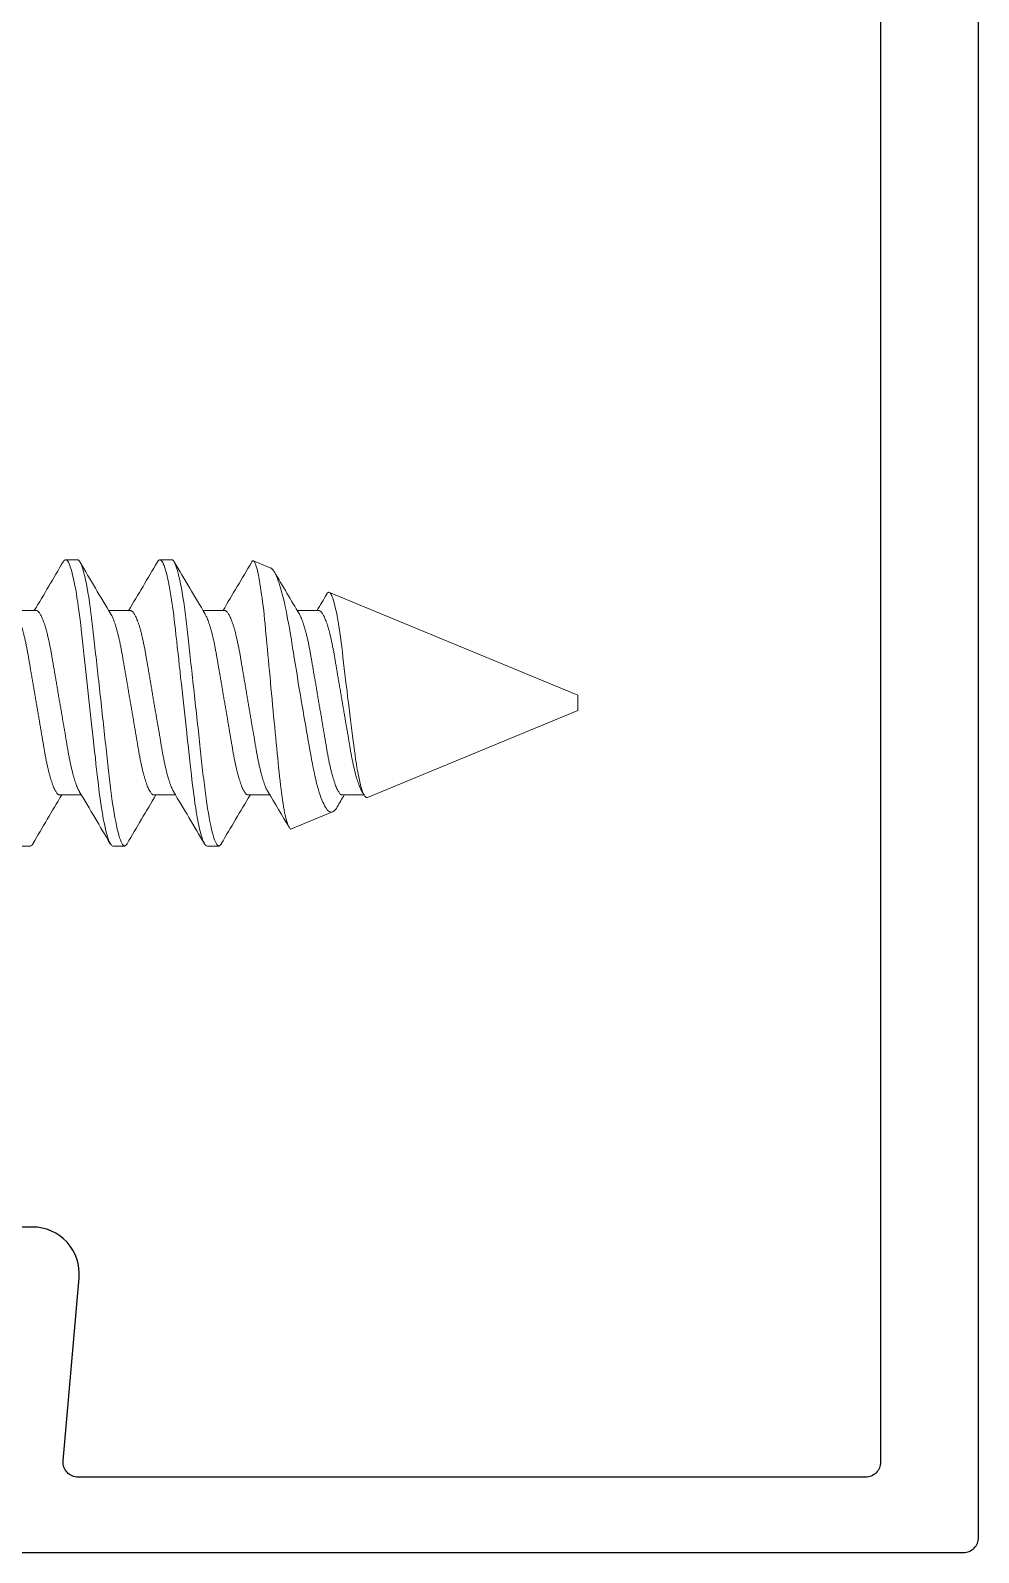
# Model space of a CAD drawing. Extents: x -7 to 79, y -106 to 76.
# Drawn here: x -3.359 to -2.73, y 53.282 to 54.292 of the extents above; entities that cross this region are included whole.
import ezdxf

# ---------------------------------------------------------------- set-up
doc = ezdxf.new("R2010")
doc.units = 0
doc.header["$MEASUREMENT"] = 0
doc.layers.get('0').update_dxf_attribs({"linetype": 'CONTINUOUS'})
doc.layers.add('Ballons', color=7, linetype='CONTINUOUS')
doc.layers.add('FRAME', color=1, linetype='CONTINUOUS')

# ---------------------------------------------------------------- blocks, each defined once
blk = doc.blocks.new('no 10 1 in')
at = {"color": 7, "linetype": 'Continuous', "lineweight": 15}
for p, q in [((55.8705, 25.672), (55.8626, 25.672)), ((55.933, 25.672), (55.9251, 25.672)), ((55.9987, 25.6665), (55.9872, 25.6712)), ((56.2025, 25.582), (56.0376, 25.6503)), ((55.8431, 25.6382), (55.8288, 25.6382)), ((55.9056, 25.6382), (55.8913, 25.6382)), ((55.9681, 25.6382), (55.9538, 25.6382)), ((56.0306, 25.6382), (56.0163, 25.6382)), ((56.2025, 25.577), (56.2025, 25.582)), ((56.0628, 25.5142), (56.2025, 25.572)), ((56.2025, 25.572), (56.2025, 25.577)), ((55.8587, 25.5159), (55.8731, 25.5159)), ((55.9212, 25.5159), (55.9356, 25.5159)), ((55.9837, 25.5159), (55.9981, 25.5159)), ((56.0462, 25.5159), (56.0606, 25.5159)), ((56.0124, 25.4933), (56.0397, 25.5046)), ((55.8314, 25.482), (55.8392, 25.482)), ((55.8939, 25.482), (55.9017, 25.482)), ((55.9564, 25.482), (55.9642, 25.482))]:
    blk.add_line(p, q, dxfattribs=at)
at = {"color": 7, "linetype": 'Continuous', "lineweight": 15, "flags": 128}
for points in [[(55.861, 25.6705), (55.8611, 25.6707), (55.8615, 25.6713), (55.8619, 25.6717), (55.8623, 25.672), (55.8626, 25.672), (55.8631, 25.6719), (55.8635, 25.6716), (55.864, 25.6711), (55.8645, 25.6703), (55.8649, 25.6693), (55.8654, 25.6681), (55.8659, 25.6666), (55.8664, 25.665), (55.867, 25.6631), (55.8674, 25.6612), (55.8679, 25.6592), (55.8683, 25.657), (55.8688, 25.6547), (55.8693, 25.6522), (55.8697, 25.6495), (55.8701, 25.6468), (55.8706, 25.6439), (55.871, 25.6411), (55.8714, 25.6382), (55.8718, 25.6352), (55.8722, 25.6321), (55.8726, 25.6289), (55.8729, 25.6258), (55.8733, 25.6219), (55.8738, 25.618), (55.8742, 25.6139), (55.8747, 25.6096), (55.8751, 25.6058), (55.8755, 25.6018), (55.876, 25.5978), (55.8764, 25.5937), (55.8769, 25.5896), (55.8773, 25.5854), (55.8778, 25.5812), (55.8783, 25.577), (55.8787, 25.5731), (55.8791, 25.5691), (55.8796, 25.5651), (55.88, 25.5612), (55.8804, 25.5573), (55.8808, 25.5535), (55.8813, 25.549), (55.8818, 25.5447), (55.8823, 25.5405), (55.8827, 25.5363), (55.8831, 25.5328), (55.8835, 25.5293), (55.8839, 25.526), (55.8843, 25.5227), (55.8847, 25.5194), (55.8851, 25.5162), (55.8855, 25.5132), (55.8859, 25.5102), (55.8864, 25.5074), (55.8868, 25.5048), (55.8872, 25.5023), (55.8876, 25.4999), (55.8881, 25.4977), (55.8885, 25.4955), (55.889, 25.4932), (55.8895, 25.4911), (55.8901, 25.4892), (55.8906, 25.4875), (55.891, 25.4862), (55.8914, 25.4851), (55.8919, 25.4842), (55.8923, 25.4834), (55.8927, 25.4828), (55.8931, 25.4824), (55.8935, 25.4821), (55.8939, 25.482), (55.8939, 25.482)], [(55.9235, 25.6705), (55.9236, 25.6707), (55.924, 25.6713), (55.9244, 25.6717), (55.9248, 25.672), (55.9251, 25.672), (55.9256, 25.6719), (55.926, 25.6716), (55.9265, 25.6711), (55.927, 25.6703), (55.9274, 25.6693), (55.9279, 25.6681), (55.9284, 25.6666), (55.9289, 25.665), (55.9295, 25.6631), (55.9299, 25.6612), (55.9304, 25.6592), (55.9308, 25.657), (55.9313, 25.6547), (55.9318, 25.6522), (55.9322, 25.6495), (55.9326, 25.6468), (55.9331, 25.6439), (55.9335, 25.6411), (55.9339, 25.6382), (55.9343, 25.6352), (55.9347, 25.6321), (55.9351, 25.6289), (55.9354, 25.6258), (55.9358, 25.6219), (55.9363, 25.618), (55.9367, 25.6139), (55.9372, 25.6096), (55.9376, 25.6058), (55.938, 25.6018), (55.9385, 25.5978), (55.9389, 25.5937), (55.9394, 25.5896), (55.9398, 25.5854), (55.9403, 25.5812), (55.9408, 25.577), (55.9412, 25.5731), (55.9416, 25.5691), (55.9421, 25.5651), (55.9425, 25.5612), (55.9429, 25.5573), (55.9433, 25.5535), (55.9438, 25.549), (55.9443, 25.5447), (55.9448, 25.5405), (55.9452, 25.5363), (55.9456, 25.5328), (55.946, 25.5293), (55.9464, 25.526), (55.9468, 25.5227), (55.9472, 25.5194), (55.9476, 25.5162), (55.948, 25.5132), (55.9484, 25.5102), (55.9489, 25.5074), (55.9493, 25.5048), (55.9497, 25.5023), (55.9501, 25.4999), (55.9506, 25.4977), (55.951, 25.4955), (55.9515, 25.4932), (55.952, 25.4911), (55.9526, 25.4892), (55.9531, 25.4875), (55.9535, 25.4862), (55.9539, 25.4851), (55.9544, 25.4842), (55.9548, 25.4834), (55.9552, 25.4828), (55.9556, 25.4824), (55.956, 25.4821), (55.9564, 25.482), (55.9564, 25.482)], [(56.0124, 25.4933), (56.0121, 25.4932), (56.0118, 25.4933), (56.0114, 25.4936), (56.0111, 25.494), (56.0108, 25.4945), (56.0104, 25.4952), (56.0101, 25.4961), (56.0097, 25.4971), (56.0093, 25.4983), (56.009, 25.4995), (56.0086, 25.5009), (56.0083, 25.5025), (56.0079, 25.5042), (56.0076, 25.5061), (56.0072, 25.5081), (56.0069, 25.5102), (56.0065, 25.5124), (56.0062, 25.5147), (56.0059, 25.5171), (56.0055, 25.5197), (56.0052, 25.5224), (56.0049, 25.5252), (56.0045, 25.5281), (56.0042, 25.5311), (56.0039, 25.5341), (56.0036, 25.5372), (56.0033, 25.5403), (56.003, 25.5435), (56.0027, 25.5469), (56.0023, 25.5503), (56.002, 25.5538), (56.0017, 25.5573), (56.0013, 25.5609), (56.001, 25.5645), (56.0006, 25.5681), (56.0003, 25.5718), (55.9999, 25.5756), (55.9996, 25.5794), (55.9992, 25.5832), (55.9988, 25.587), (55.9985, 25.5907), (55.9982, 25.5943), (55.9978, 25.598), (55.9975, 25.6016), (55.9971, 25.6053), (55.9968, 25.6089), (55.9965, 25.6126), (55.9961, 25.6161), (55.9958, 25.6195), (55.9955, 25.6227), (55.9952, 25.626), (55.9949, 25.6292), (55.9946, 25.6323), (55.9943, 25.6354), (55.994, 25.6383), (55.9936, 25.6412), (55.9933, 25.644), (55.9929, 25.6466), (55.9926, 25.6492), (55.9922, 25.6516), (55.9919, 25.6539), (55.9915, 25.6561), (55.9912, 25.6582), (55.9908, 25.6602), (55.9905, 25.6619), (55.9901, 25.6635), (55.9898, 25.665), (55.9894, 25.6663), (55.9891, 25.6675), (55.9888, 25.6686), (55.9884, 25.6694), (55.9881, 25.6701), (55.9878, 25.6707), (55.9875, 25.671), (55.9872, 25.6712), (55.9869, 25.6713), (55.9865, 25.6712), (55.9862, 25.6709), (55.9859, 25.6704), (55.9858, 25.6703)], [(55.9987, 25.6664), (55.9991, 25.6663), (55.9996, 25.6658), (56.0001, 25.6652), (56.0007, 25.6645), (56.0013, 25.6635), (56.0018, 25.6624), (56.0025, 25.661), (56.0031, 25.6595), (56.0036, 25.658), (56.0042, 25.6564), (56.0048, 25.6546), (56.0053, 25.6527), (56.0059, 25.6506), (56.0065, 25.6484), (56.0071, 25.646), (56.0077, 25.6436), (56.0082, 25.641), (56.0088, 25.6384), (56.0094, 25.6357), (56.0099, 25.6328), (56.0105, 25.6298), (56.0111, 25.6267), (56.0116, 25.6235), (56.0122, 25.6202), (56.0127, 25.617), (56.0132, 25.6136), (56.0137, 25.6102), (56.0143, 25.6068), (56.0149, 25.6032), (56.0155, 25.5996), (56.0161, 25.5959), (56.0167, 25.5921), (56.0172, 25.5888), (56.0178, 25.5854), (56.0184, 25.582), (56.0189, 25.5786), (56.0195, 25.5751), (56.0201, 25.5717), (56.0207, 25.5682), (56.0213, 25.5648), (56.0219, 25.5615), (56.0224, 25.5582), (56.023, 25.555), (56.0236, 25.5518), (56.0241, 25.5486), (56.0247, 25.5455), (56.0253, 25.5424), (56.0258, 25.5394), (56.0263, 25.5366), (56.0269, 25.5338), (56.0274, 25.5312), (56.028, 25.5286), (56.0285, 25.5261), (56.0291, 25.5237), (56.0297, 25.5214), (56.0303, 25.5192), (56.0309, 25.5174), (56.0315, 25.5157), (56.032, 25.5141), (56.0326, 25.5126), (56.0332, 25.5112), (56.0338, 25.5099), (56.0344, 25.5087), (56.035, 25.5077), (56.0356, 25.5068), (56.0362, 25.5061), (56.0368, 25.5054), (56.0374, 25.505), (56.038, 25.5047), (56.0386, 25.5045), (56.0392, 25.5045), (56.0397, 25.5046)], [(56.0628, 25.5142), (56.0624, 25.5141), (56.062, 25.5143), (56.0615, 25.5146), (56.061, 25.5151), (56.0606, 25.5159), (56.0601, 25.5169), (56.0596, 25.518), (56.0592, 25.5194), (56.0587, 25.5209), (56.0582, 25.5226), (56.0577, 25.5246), (56.0573, 25.5267), (56.0568, 25.5289), (56.0564, 25.5312), (56.0559, 25.5338), (56.0555, 25.5365), (56.055, 25.5394), (56.0546, 25.5424), (56.0542, 25.5454), (56.0538, 25.5486), (56.0534, 25.5518), (56.053, 25.5552), (56.0525, 25.5586), (56.0521, 25.5622), (56.0516, 25.5658), (56.0511, 25.5695), (56.0507, 25.5733), (56.0502, 25.5771), (56.0497, 25.581), (56.0493, 25.5849), (56.0488, 25.5887), (56.0483, 25.5924), (56.0479, 25.5961), (56.0474, 25.5999), (56.047, 25.6036), (56.0466, 25.6073), (56.0462, 25.6107), (56.0458, 25.6141), (56.0454, 25.6173), (56.0449, 25.6206), (56.0445, 25.6237), (56.044, 25.6266), (56.0436, 25.6295), (56.0431, 25.6322), (56.0427, 25.6347), (56.0422, 25.6372), (56.0417, 25.6394), (56.0412, 25.6415), (56.0408, 25.6433), (56.0403, 25.6449), (56.0399, 25.6464), (56.0395, 25.6473), (56.0392, 25.6482), (56.0388, 25.6489), (56.0385, 25.6494), (56.0381, 25.65), (56.0377, 25.6503), (56.0373, 25.6504), (56.0369, 25.6503), (56.0364, 25.65), (56.036, 25.6494), (56.0358, 25.6491)]]:
    blk.add_lwpolyline(points, dxfattribs=at)
at = {"color": 7, "linetype": 'Continuous', "lineweight": 15}
for centre, radius, start, end in [((52.2572, 27.78), 4.1757, 329.142, 329.6577), ((59.3573, 27.7102), 4.0382, 210.3377, 210.91), ((52.3193, 27.7802), 4.1762, 329.142, 329.6576), ((59.4218, 27.7114), 4.0404, 210.338, 210.9099), ((52.3935, 27.7733), 4.1627, 329.1417, 329.6546), ((59.0527, 27.4548), 3.5383, 210.4084, 210.9357), ((53.5644, 27.1137), 2.8728, 329.0951, 329.348), ((59.4507, 23.3705), 4.1828, 149.1425, 149.6573), ((52.4068, 23.4437), 4.0384, 30.3377, 30.91), ((59.5083, 23.3734), 4.1771, 149.1421, 149.6576), ((52.4703, 23.4443), 4.0372, 30.3377, 30.9102), ((59.5677, 23.3752), 4.1735, 149.1419, 149.6579), ((53.1898, 23.8351), 3.2729, 30.4626, 30.9486), ((57.8315, 24.4465), 2.08, 149.0604, 149.3158), ((54.2837, 24.452), 2.071, 30.9034, 30.9876), ((56.0357, 25.5114), 0.00787, 301.1474, 333.9597)]:
    blk.add_arc(centre, radius, start, end, dxfattribs=at)
for points, knots in [([(55.8705, 25.672), (55.8716, 25.672), (55.8729, 25.6697), (55.8756, 25.6601), (55.8771, 25.6528), (55.8791, 25.6395), (55.8797, 25.6347), (55.8809, 25.6246), (55.8814, 25.6194), (55.8833, 25.6025), (55.8847, 25.5898), (55.8875, 25.5643), (55.8889, 25.5516), (55.8907, 25.5347), (55.8913, 25.5295), (55.8925, 25.5194), (55.8931, 25.5146), (55.8951, 25.5013), (55.8965, 25.494), (55.8993, 25.4844), (55.9006, 25.482), (55.9017, 25.482)], [0, 0, 0, 0, 0.125, 0.125, 0.25, 0.25, 0.3125, 0.3125, 0.375, 0.375, 0.5, 0.5, 0.625, 0.625, 0.6875, 0.6875, 0.75, 0.75, 0.875, 0.875, 1, 1, 1, 1]), ([(55.933, 25.672), (55.9341, 25.672), (55.9354, 25.6697), (55.9381, 25.6601), (55.9396, 25.6528), (55.9416, 25.6395), (55.9422, 25.6347), (55.9434, 25.6246), (55.9439, 25.6194), (55.9458, 25.6025), (55.9472, 25.5898), (55.95, 25.5643), (55.9514, 25.5516), (55.9532, 25.5347), (55.9538, 25.5295), (55.955, 25.5194), (55.9556, 25.5146), (55.9576, 25.5013), (55.959, 25.494), (55.9618, 25.4844), (55.9631, 25.482), (55.9642, 25.482)], [0, 0, 0, 0, 0.125, 0.125, 0.25, 0.25, 0.3125, 0.3125, 0.375, 0.375, 0.5, 0.5, 0.625, 0.625, 0.6875, 0.6875, 0.75, 0.75, 0.875, 0.875, 1, 1, 1, 1]), ([(55.8302, 25.6358), (55.8303, 25.6356), (55.8307, 25.635), (55.8312, 25.6338), (55.8318, 25.6324), (55.8324, 25.6308), (55.833, 25.629), (55.8336, 25.627), (55.8342, 25.6249), (55.8348, 25.6226), (55.8354, 25.6202), (55.836, 25.6177), (55.8365, 25.6151), (55.837, 25.6125), (55.8375, 25.6098), (55.838, 25.607), (55.8385, 25.6041), (55.839, 25.6011), (55.8395, 25.598), (55.8401, 25.5947), (55.8407, 25.5913), (55.8413, 25.5878), (55.8419, 25.5842), (55.8425, 25.5806), (55.8431, 25.5771), (55.8437, 25.5736), (55.8443, 25.5702), (55.8449, 25.5668), (55.8454, 25.5634), (55.846, 25.5602), (55.8465, 25.557), (55.8471, 25.5538), (55.8476, 25.5508), (55.8481, 25.5478), (55.8486, 25.5448), (55.8491, 25.542), (55.8496, 25.5392), (55.8502, 25.5365), (55.8508, 25.534), (55.8513, 25.5316), (55.8519, 25.5294), (55.8525, 25.5273), (55.8531, 25.5254), (55.8537, 25.5236), (55.8542, 25.522), (55.8548, 25.5206), (55.8554, 25.5194), (55.856, 25.5183), (55.8566, 25.5174), (55.8571, 25.5167), (55.8577, 25.5162), (55.8582, 25.5159), (55.8586, 25.5159), (55.8587, 25.5159)], [0, 0, 0, 0, 0.016551, 0.036076, 0.055684, 0.076279, 0.09689, 0.117481, 0.138014, 0.158452, 0.178759, 0.19799, 0.217041, 0.235888, 0.254503, 0.272882, 0.291368, 0.310096, 0.329043, 0.349099, 0.369335, 0.389718, 0.410212, 0.430781, 0.451388, 0.471059, 0.490697, 0.51027, 0.529746, 0.549094, 0.568285, 0.58729, 0.606083, 0.625518, 0.644756, 0.664216, 0.683932, 0.703876, 0.724018, 0.743399, 0.7629, 0.782492, 0.802141, 0.821815, 0.841481, 0.861106, 0.880659, 0.90103, 0.921251, 0.941289, 0.961112, 0.980691, 1, 1, 1, 1]), ([(55.8431, 25.6382), (55.8433, 25.6382), (55.8436, 25.6382), (55.8441, 25.6379), (55.8446, 25.6375), (55.8452, 25.6368), (55.8457, 25.636), (55.8463, 25.635), (55.8468, 25.6338), (55.8474, 25.6324), (55.848, 25.6308), (55.8487, 25.629), (55.8493, 25.627), (55.8499, 25.6249), (55.8505, 25.6226), (55.851, 25.6202), (55.8516, 25.6177), (55.8521, 25.6151), (55.8527, 25.6125), (55.8532, 25.6098), (55.8536, 25.607), (55.8541, 25.6041), (55.8546, 25.6011), (55.8552, 25.598), (55.8557, 25.5947), (55.8563, 25.5913), (55.8569, 25.5878), (55.8575, 25.5842), (55.8581, 25.5806), (55.8587, 25.5771), (55.8593, 25.5736), (55.8599, 25.5702), (55.8605, 25.5668), (55.861, 25.5634), (55.8616, 25.5602), (55.8622, 25.557), (55.8627, 25.5538), (55.8632, 25.5508), (55.8637, 25.5478), (55.8642, 25.5448), (55.8647, 25.542), (55.8653, 25.5392), (55.8658, 25.5365), (55.8664, 25.534), (55.867, 25.5316), (55.8675, 25.5294), (55.8681, 25.5273), (55.8687, 25.5254), (55.8693, 25.5236), (55.8699, 25.522), (55.8705, 25.5206), (55.871, 25.5194), (55.8714, 25.5186), (55.8717, 25.5183), (55.8717, 25.5182)], [0, 0, 0, 0, 0.018425, 0.037098, 0.055995, 0.075092, 0.094361, 0.113774, 0.1333, 0.152908, 0.173502, 0.194114, 0.214705, 0.235238, 0.255675, 0.275982, 0.295213, 0.314265, 0.333111, 0.351727, 0.370105, 0.388591, 0.407319, 0.426267, 0.446322, 0.466559, 0.486941, 0.507436, 0.528005, 0.548612, 0.568283, 0.587921, 0.607494, 0.62697, 0.646317, 0.665508, 0.684513, 0.703307, 0.722741, 0.74198, 0.761439, 0.781155, 0.801099, 0.821241, 0.840622, 0.860124, 0.879715, 0.899364, 0.919038, 0.938704, 0.95833, 0.977882, 0.998253, 1, 1, 1, 1]), ([(55.8927, 25.6358), (55.8928, 25.6356), (55.8932, 25.635), (55.8937, 25.6338), (55.8943, 25.6324), (55.8949, 25.6308), (55.8955, 25.629), (55.8961, 25.627), (55.8967, 25.6249), (55.8973, 25.6226), (55.8979, 25.6202), (55.8985, 25.6177), (55.899, 25.6151), (55.8995, 25.6125), (55.9, 25.6098), (55.9005, 25.607), (55.901, 25.6041), (55.9015, 25.6011), (55.902, 25.598), (55.9026, 25.5947), (55.9032, 25.5913), (55.9038, 25.5878), (55.9044, 25.5842), (55.905, 25.5806), (55.9056, 25.5771), (55.9062, 25.5736), (55.9068, 25.5702), (55.9074, 25.5668), (55.9079, 25.5634), (55.9085, 25.5602), (55.909, 25.557), (55.9096, 25.5538), (55.9101, 25.5508), (55.9106, 25.5478), (55.9111, 25.5448), (55.9116, 25.542), (55.9121, 25.5392), (55.9127, 25.5365), (55.9133, 25.534), (55.9138, 25.5316), (55.9144, 25.5294), (55.915, 25.5273), (55.9156, 25.5254), (55.9162, 25.5236), (55.9167, 25.522), (55.9173, 25.5206), (55.9179, 25.5194), (55.9185, 25.5183), (55.9191, 25.5174), (55.9196, 25.5167), (55.9202, 25.5162), (55.9207, 25.5159), (55.9211, 25.5159), (55.9212, 25.5159)], [0, 0, 0, 0, 0.016551, 0.036076, 0.055684, 0.076279, 0.09689, 0.117481, 0.138014, 0.158452, 0.178759, 0.19799, 0.217041, 0.235888, 0.254503, 0.272881, 0.291368, 0.310096, 0.329043, 0.349099, 0.369335, 0.389718, 0.410212, 0.430781, 0.451388, 0.471059, 0.490697, 0.51027, 0.529746, 0.549094, 0.568285, 0.58729, 0.606083, 0.625518, 0.644756, 0.664216, 0.683932, 0.703876, 0.724018, 0.743399, 0.7629, 0.782492, 0.802141, 0.821815, 0.841481, 0.861106, 0.880659, 0.90103, 0.921251, 0.941289, 0.961112, 0.980691, 1, 1, 1, 1]), ([(55.9056, 25.6382), (55.9058, 25.6382), (55.9061, 25.6382), (55.9066, 25.6379), (55.9071, 25.6375), (55.9077, 25.6368), (55.9082, 25.636), (55.9088, 25.635), (55.9093, 25.6338), (55.9099, 25.6324), (55.9105, 25.6308), (55.9112, 25.629), (55.9118, 25.627), (55.9124, 25.6249), (55.913, 25.6226), (55.9135, 25.6202), (55.9141, 25.6177), (55.9146, 25.6151), (55.9152, 25.6125), (55.9157, 25.6098), (55.9161, 25.607), (55.9166, 25.6041), (55.9171, 25.6011), (55.9177, 25.598), (55.9182, 25.5947), (55.9188, 25.5913), (55.9194, 25.5878), (55.92, 25.5842), (55.9206, 25.5806), (55.9212, 25.5771), (55.9218, 25.5736), (55.9224, 25.5702), (55.923, 25.5668), (55.9235, 25.5634), (55.9241, 25.5602), (55.9247, 25.557), (55.9252, 25.5538), (55.9257, 25.5508), (55.9262, 25.5478), (55.9267, 25.5448), (55.9272, 25.542), (55.9278, 25.5392), (55.9283, 25.5365), (55.9289, 25.534), (55.9295, 25.5316), (55.93, 25.5294), (55.9306, 25.5273), (55.9312, 25.5254), (55.9318, 25.5236), (55.9324, 25.522), (55.933, 25.5206), (55.9335, 25.5194), (55.9339, 25.5186), (55.9342, 25.5183), (55.9342, 25.5182)], [0, 0, 0, 0, 0.018425, 0.037098, 0.055995, 0.075092, 0.094361, 0.113774, 0.1333, 0.152908, 0.173502, 0.194114, 0.214705, 0.235238, 0.255675, 0.275982, 0.295213, 0.314265, 0.333111, 0.351727, 0.370105, 0.388591, 0.407319, 0.426267, 0.446322, 0.466559, 0.486941, 0.507436, 0.528005, 0.548612, 0.568283, 0.587921, 0.607494, 0.626969, 0.646317, 0.665508, 0.684513, 0.703307, 0.722741, 0.74198, 0.761439, 0.781155, 0.801099, 0.821241, 0.840622, 0.860124, 0.879715, 0.899364, 0.919038, 0.938704, 0.95833, 0.977882, 0.998253, 1, 1, 1, 1]), ([(55.9552, 25.6358), (55.9553, 25.6356), (55.9557, 25.635), (55.9562, 25.6338), (55.9568, 25.6324), (55.9574, 25.6308), (55.958, 25.629), (55.9586, 25.627), (55.9592, 25.6249), (55.9598, 25.6226), (55.9604, 25.6202), (55.961, 25.6177), (55.9615, 25.6151), (55.962, 25.6125), (55.9625, 25.6098), (55.963, 25.607), (55.9635, 25.6041), (55.964, 25.6011), (55.9645, 25.598), (55.9651, 25.5947), (55.9657, 25.5913), (55.9663, 25.5878), (55.9669, 25.5842), (55.9675, 25.5806), (55.9681, 25.5771), (55.9687, 25.5736), (55.9693, 25.5702), (55.9699, 25.5668), (55.9704, 25.5634), (55.971, 25.5602), (55.9715, 25.557), (55.9721, 25.5538), (55.9726, 25.5508), (55.9731, 25.5478), (55.9736, 25.5448), (55.9741, 25.542), (55.9746, 25.5392), (55.9752, 25.5365), (55.9758, 25.534), (55.9763, 25.5316), (55.9769, 25.5294), (55.9775, 25.5273), (55.9781, 25.5254), (55.9787, 25.5236), (55.9792, 25.522), (55.9798, 25.5206), (55.9804, 25.5194), (55.981, 25.5183), (55.9816, 25.5174), (55.9821, 25.5167), (55.9827, 25.5162), (55.9832, 25.5159), (55.9836, 25.5159), (55.9837, 25.5159)], [0, 0, 0, 0, 0.016551, 0.036076, 0.055684, 0.076279, 0.09689, 0.117481, 0.138014, 0.158452, 0.178759, 0.19799, 0.217041, 0.235888, 0.254503, 0.272882, 0.291368, 0.310096, 0.329043, 0.349099, 0.369335, 0.389718, 0.410212, 0.430781, 0.451388, 0.471059, 0.490697, 0.51027, 0.529746, 0.549094, 0.568285, 0.58729, 0.606083, 0.625518, 0.644756, 0.664216, 0.683932, 0.703876, 0.724018, 0.743399, 0.7629, 0.782492, 0.802141, 0.821815, 0.841481, 0.861106, 0.880659, 0.90103, 0.921251, 0.941289, 0.961112, 0.980691, 1, 1, 1, 1]), ([(55.9681, 25.6382), (55.9683, 25.6382), (55.9686, 25.6382), (55.9691, 25.6379), (55.9696, 25.6375), (55.9702, 25.6368), (55.9707, 25.636), (55.9713, 25.635), (55.9718, 25.6338), (55.9724, 25.6324), (55.973, 25.6308), (55.9737, 25.629), (55.9743, 25.627), (55.9749, 25.6249), (55.9755, 25.6226), (55.976, 25.6202), (55.9766, 25.6177), (55.9771, 25.6151), (55.9777, 25.6125), (55.9782, 25.6098), (55.9786, 25.607), (55.9791, 25.6041), (55.9796, 25.6011), (55.9802, 25.598), (55.9807, 25.5947), (55.9813, 25.5913), (55.9819, 25.5878), (55.9825, 25.5842), (55.9831, 25.5806), (55.9837, 25.5771), (55.9843, 25.5736), (55.9849, 25.5702), (55.9855, 25.5668), (55.986, 25.5634), (55.9866, 25.5602), (55.9872, 25.557), (55.9877, 25.5538), (55.9882, 25.5508), (55.9887, 25.5478), (55.9892, 25.5448), (55.9897, 25.542), (55.9903, 25.5392), (55.9908, 25.5365), (55.9914, 25.534), (55.992, 25.5316), (55.9925, 25.5294), (55.9931, 25.5273), (55.9937, 25.5254), (55.9943, 25.5236), (55.9949, 25.522), (55.9955, 25.5206), (55.996, 25.5194), (55.9964, 25.5186), (55.9967, 25.5183), (55.9967, 25.5182)], [0, 0, 0, 0, 0.018425, 0.037098, 0.055995, 0.075092, 0.094361, 0.113774, 0.1333, 0.152908, 0.173502, 0.194114, 0.214705, 0.235237, 0.255675, 0.275982, 0.295213, 0.314265, 0.333111, 0.351727, 0.370105, 0.388591, 0.407319, 0.426267, 0.446323, 0.466559, 0.486941, 0.507436, 0.528005, 0.548612, 0.568283, 0.587921, 0.607494, 0.626969, 0.646317, 0.665508, 0.684513, 0.703307, 0.722741, 0.74198, 0.761439, 0.781155, 0.801099, 0.821241, 0.840622, 0.860124, 0.879715, 0.899364, 0.919038, 0.938704, 0.95833, 0.977882, 0.998253, 1, 1, 1, 1]), ([(56.0177, 25.6358), (56.0178, 25.6356), (56.0182, 25.635), (56.0187, 25.6338), (56.0193, 25.6324), (56.0199, 25.6308), (56.0205, 25.629), (56.0211, 25.627), (56.0217, 25.6249), (56.0223, 25.6226), (56.0229, 25.6202), (56.0235, 25.6177), (56.024, 25.6151), (56.0245, 25.6125), (56.025, 25.6098), (56.0255, 25.607), (56.026, 25.6041), (56.0265, 25.6011), (56.027, 25.598), (56.0276, 25.5947), (56.0282, 25.5913), (56.0288, 25.5878), (56.0294, 25.5842), (56.03, 25.5806), (56.0306, 25.5771), (56.0312, 25.5736), (56.0318, 25.5702), (56.0324, 25.5668), (56.0329, 25.5634), (56.0335, 25.5602), (56.034, 25.557), (56.0346, 25.5538), (56.0351, 25.5508), (56.0356, 25.5478), (56.0361, 25.5448), (56.0366, 25.542), (56.0371, 25.5392), (56.0377, 25.5365), (56.0383, 25.534), (56.0388, 25.5316), (56.0394, 25.5294), (56.04, 25.5273), (56.0406, 25.5254), (56.0412, 25.5236), (56.0417, 25.522), (56.0423, 25.5206), (56.0429, 25.5194), (56.0435, 25.5183), (56.0441, 25.5174), (56.0446, 25.5167), (56.0452, 25.5162), (56.0457, 25.5159), (56.0461, 25.5159), (56.0462, 25.5159)], [0, 0, 0, 0, 0.016551, 0.036076, 0.055684, 0.076279, 0.09689, 0.117481, 0.138014, 0.158452, 0.178759, 0.19799, 0.217041, 0.235888, 0.254503, 0.272882, 0.291368, 0.310096, 0.329043, 0.349099, 0.369335, 0.389718, 0.410212, 0.430781, 0.451388, 0.471059, 0.490697, 0.51027, 0.529746, 0.549094, 0.568285, 0.58729, 0.606083, 0.625518, 0.644756, 0.664216, 0.683932, 0.703876, 0.724018, 0.743399, 0.7629, 0.782492, 0.802141, 0.821815, 0.841481, 0.861106, 0.880659, 0.90103, 0.921251, 0.941289, 0.961112, 0.980691, 1, 1, 1, 1]), ([(56.0306, 25.6382), (56.0308, 25.6382), (56.0311, 25.6382), (56.0316, 25.6379), (56.0321, 25.6375), (56.0327, 25.6368), (56.0332, 25.636), (56.0338, 25.635), (56.0343, 25.6338), (56.0349, 25.6324), (56.0355, 25.6308), (56.0362, 25.629), (56.0368, 25.627), (56.0374, 25.6249), (56.038, 25.6226), (56.0385, 25.6202), (56.0391, 25.6177), (56.0396, 25.6151), (56.0402, 25.6125), (56.0407, 25.6098), (56.0411, 25.607), (56.0416, 25.6041), (56.0421, 25.6011), (56.0427, 25.598), (56.0432, 25.5947), (56.0438, 25.5913), (56.0444, 25.5878), (56.045, 25.5842), (56.0456, 25.5806), (56.0462, 25.5771), (56.0468, 25.5736), (56.0474, 25.5702), (56.048, 25.5668), (56.0485, 25.5634), (56.0491, 25.5602), (56.0497, 25.557), (56.0502, 25.5538), (56.0507, 25.5508), (56.0512, 25.5478), (56.0517, 25.5448), (56.0522, 25.542), (56.0528, 25.5392), (56.0533, 25.5365), (56.0539, 25.534), (56.0545, 25.5316), (56.055, 25.5294), (56.0556, 25.5273), (56.0562, 25.5254), (56.0568, 25.5236), (56.0574, 25.522), (56.058, 25.5206), (56.0585, 25.5194), (56.0589, 25.5186), (56.0592, 25.5183), (56.0592, 25.5182)], [0, 0, 0, 0, 0.018425, 0.037098, 0.055995, 0.075092, 0.094361, 0.113774, 0.1333, 0.152908, 0.173502, 0.194114, 0.214705, 0.235238, 0.255676, 0.275983, 0.295213, 0.314265, 0.333111, 0.351727, 0.370105, 0.388591, 0.40732, 0.426267, 0.446323, 0.466559, 0.486942, 0.507436, 0.528005, 0.548612, 0.568283, 0.587921, 0.607494, 0.62697, 0.646318, 0.665508, 0.684514, 0.703307, 0.722742, 0.74198, 0.76144, 0.781155, 0.8011, 0.821242, 0.840623, 0.860124, 0.879716, 0.899365, 0.919039, 0.938705, 0.95833, 0.977883, 0.998254, 1, 1, 1, 1]), ([(55.8392, 25.482), (55.8393, 25.4821), (55.8396, 25.4821), (55.8401, 25.4824), (55.8405, 25.4829), (55.8408, 25.4834), (55.8409, 25.4835)], [0, 0, 0, 0, 0.2676562, 0.538485, 0.8122221, 1, 1, 1, 1]), ([(55.9017, 25.482), (55.9018, 25.4821), (55.9021, 25.4821), (55.9026, 25.4824), (55.903, 25.4829), (55.9033, 25.4834), (55.9034, 25.4835)], [0, 0, 0, 0, 0.267657, 0.538485, 0.812223, 1, 1, 1, 1]), ([(55.9642, 25.482), (55.9643, 25.4821), (55.9646, 25.4821), (55.9651, 25.4824), (55.9655, 25.4829), (55.9658, 25.4834), (55.9659, 25.4835)], [0, 0, 0, 0, 0.267657, 0.538485, 0.812222, 1, 1, 1, 1])]:
    blk.add_open_spline(points, degree=3, knots=knots, dxfattribs=at)

msp = doc.modelspace()

# ---------------------------------------------------------------- linework, layer by layer
at = {"layer": 'FRAME'}
for points in [[(-3.3878, 53.2817), (-2.7398, 53.2817, 0.414214), (-2.7298, 53.2917), (-2.7298, 55.9757, 0.414214)], [(-2.7948, 54.8337), (-2.7948, 53.3417, -0.414214), (-2.8048, 53.3317), (-3.3272, 53.3317, -0.440011), (-3.3372, 53.3425), (-3.3266, 53.4639, 0.440011), (-3.3574, 53.4977), (-3.3863, 53.4977, -0.267949)]]:
    msp.add_lwpolyline(points, format="xyb", dxfattribs=at)

# ---------------------------------------------------------------- block references
at = {"layer": 'Ballons'}
msp.add_blockref('no 10 1 in', (-59.1981, 28.2686), dxfattribs=at)

doc.saveas('drawing.dxf')
